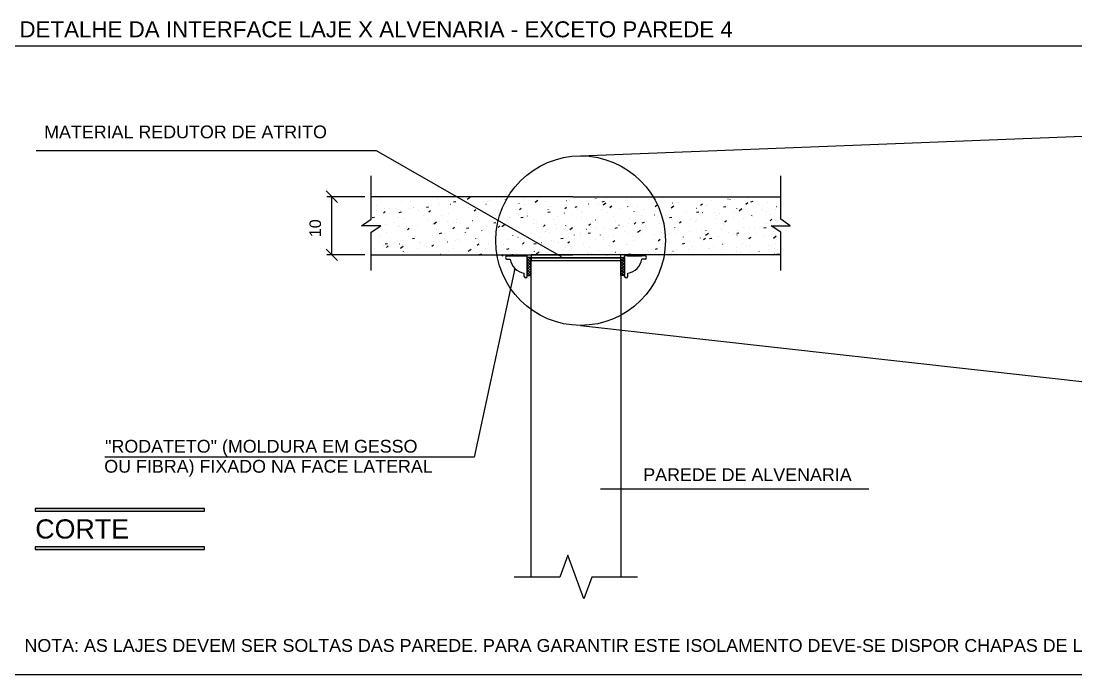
# Model space of a CAD drawing. Extents: x 3 to 128, y 2 to 83.
# Drawn here: x 91.2 to 107.7, y 39.42 to 49.64 of the extents above; entities that cross this region are included whole.
import ezdxf

# ---------------------------------------------------------------- set-up
doc = ezdxf.new("R2010")
doc.units = 0
doc.header["$MEASUREMENT"] = 0
doc.layers.add('3', color=7, linetype='CONTINUOUS')
doc.styles.add('TQS_ARIAL', font='arial.ttf')

msp = doc.modelspace()

# ---------------------------------------------------------------- linework, layer by layer
at = {"layer": '3', "color": 7, "linetype": 'Continuous'}
for p, q in [((99.955857, 47.535326), (111.853346, 48.005285)), ((96.154477, 46.806286), (95.974477, 46.986286)), ((96.580211, 46.896286), (95.984477, 46.896286)), ((96.064477, 45.986286), (96.064477, 46.896286)), ((96.82755, 46.863558), (96.827628, 46.864153)), ((97.722545, 46.87541), (97.722911, 46.875886)), ((98.071575, 46.872921), (98.071653, 46.873515)), ((98.182759, 46.856198), (98.226343, 46.888078)), ((98.710564, 46.864395), (98.71115, 46.864525)), ((99.069541, 46.873016), (99.069906, 46.873492)), ((99.3156, 46.882283), (99.315678, 46.882878)), ((100.200817, 46.865614), (100.201403, 46.865744)), ((100.367417, 46.863505), (100.368016, 46.863531)), ((100.559624, 46.891645), (100.559703, 46.89224)), ((100.677921, 46.877061), (100.67852, 46.877088)), ((101.027953, 46.884404), (101.028538, 46.884534)), ((101.233499, 46.880612), (101.233864, 46.881088)), ((102.264348, 46.860387), (102.264427, 46.860981)), ((102.580494, 46.878218), (102.580859, 46.878694)), ((96.680211, 46.743439), (96.680211, 46.743439)), ((96.680211, 46.743439), (96.680211, 46.743439)), ((96.680211, 46.702518), (96.680211, 46.702518)), ((96.680211, 46.702518), (96.680211, 46.702518)), ((96.763404, 46.761883), (96.76399, 46.762013)), ((96.894325, 46.711866), (96.894925, 46.711892)), ((96.963626, 46.717164), (96.963704, 46.717759)), ((97.054447, 46.707859), (97.054812, 46.708335)), ((97.146674, 46.828052), (97.147039, 46.828528)), ((97.280078, 46.711845), (97.280663, 46.711975)), ((97.288249, 46.822937), (97.288327, 46.823532)), ((97.334906, 46.731102), (97.335505, 46.731128)), ((97.341926, 46.730943), (97.342291, 46.731419)), ((97.52972, 46.739608), (97.53032, 46.739634)), ((97.54361, 46.733578), (97.578948, 46.740447)), ((97.630318, 46.755217), (97.630683, 46.755693)), ((97.736984, 46.813139), (97.73757, 46.813269)), ((97.748361, 46.777855), (97.748439, 46.77845)), ((97.840224, 46.753165), (97.840824, 46.753191)), ((97.917797, 46.778301), (97.918163, 46.778777)), ((97.967673, 46.816008), (98.003011, 46.822877)), ((98.107213, 46.730636), (98.107799, 46.730765)), ((98.20619, 46.802575), (98.206555, 46.803051)), ((98.207651, 46.726527), (98.207729, 46.727122)), ((98.253657, 46.763102), (98.254243, 46.763231)), ((98.280805, 46.772401), (98.281404, 46.772427)), ((98.288528, 46.6756), (98.316106, 46.69874)), ((98.475619, 46.780907), (98.476218, 46.780933)), ((98.493669, 46.825659), (98.494034, 46.826135)), ((98.532274, 46.8323), (98.532352, 46.832895)), ((98.782061, 46.849932), (98.782427, 46.850408)), ((98.786123, 46.794464), (98.786723, 46.79449)), ((98.992386, 46.787217), (98.992464, 46.787812)), ((98.997455, 46.693023), (99.025032, 46.716163)), ((99.080793, 46.781892), (99.081379, 46.782022)), ((99.226703, 46.8137), (99.227303, 46.813726)), ((99.227237, 46.814358), (99.227823, 46.814488)), ((99.24553, 46.811507), (99.289115, 46.843388)), ((99.421518, 46.822206), (99.422117, 46.822232)), ((99.448093, 46.698739), (99.448679, 46.698869)), ((99.451675, 46.735889), (99.451754, 46.736484)), ((99.505884, 46.738538), (99.506249, 46.739014)), ((99.706381, 46.710446), (99.733959, 46.733587)), ((99.732022, 46.835763), (99.732621, 46.835789)), ((99.776299, 46.841662), (99.776377, 46.842257)), ((99.868349, 46.73484), (99.903688, 46.74171)), ((99.912375, 46.695268), (99.912453, 46.695863)), ((100.054373, 46.833148), (100.054959, 46.833278)), ((100.081756, 46.785896), (100.082121, 46.786372)), ((100.172602, 46.854999), (100.173202, 46.855025)), ((100.236411, 46.79658), (100.236489, 46.797175)), ((100.292412, 46.81727), (100.327751, 46.824139)), ((100.308302, 46.766817), (100.351887, 46.798697)), ((100.415308, 46.72787), (100.442885, 46.75101)), ((100.421673, 46.749995), (100.422259, 46.750125)), ((100.5654, 46.713061), (100.565765, 46.713537)), ((100.657627, 46.833254), (100.657993, 46.83373)), ((100.6957, 46.745251), (100.695779, 46.745846)), ((100.852879, 46.736145), (100.853245, 46.736621)), ((100.938346, 46.699958), (100.938932, 46.700088)), ((101.020324, 46.851024), (101.020402, 46.851619)), ((101.124234, 46.745293), (101.151812, 46.768433)), ((101.141272, 46.760419), (101.141637, 46.760895)), ((101.1564, 46.70463), (101.156478, 46.705225)), ((101.371074, 46.722126), (101.414658, 46.754007)), ((101.395253, 46.801252), (101.395838, 46.801381)), ((101.428751, 46.783502), (101.429116, 46.783978)), ((101.480436, 46.805942), (101.480514, 46.806537)), ((101.717143, 46.807776), (101.717509, 46.808252)), ((101.765482, 46.718748), (101.766067, 46.718878)), ((101.833161, 46.762716), (101.860738, 46.785857)), ((101.911926, 46.751214), (101.912512, 46.751344)), ((101.939725, 46.754613), (101.939803, 46.755208)), ((102.004623, 46.83086), (102.004988, 46.831336)), ((102.193089, 46.736103), (102.228428, 46.742972)), ((102.293015, 46.855134), (102.29338, 46.85561)), ((102.368832, 46.852508), (102.369418, 46.852638)), ((102.400424, 46.713993), (102.400503, 46.714588)), ((102.433845, 46.677436), (102.47743, 46.709316)), ((102.440966, 46.696382), (102.441331, 46.696858)), ((102.542087, 46.78014), (102.569665, 46.80328)), ((102.617152, 46.818532), (102.652491, 46.825401)), ((102.72446, 46.815304), (102.724539, 46.815899)), ((102.739061, 46.770004), (102.739647, 46.770134)), ((102.885506, 46.80247), (102.886092, 46.8026)), ((103.000159, 46.697505), (103.000759, 46.697531)), ((103.016838, 46.74374), (103.017203, 46.744216)), ((96.680211, 46.579207), (96.680211, 46.579207)), ((96.680211, 46.578858), (96.680211, 46.578858)), ((96.680211, 46.578858), (96.680211, 46.578858)), ((96.680211, 46.578858), (96.680211, 46.578858)), ((96.680211, 46.571711), (96.680211, 46.571711)), ((96.680211, 46.56575), (96.680211, 46.56575)), ((96.695484, 46.568719), (96.730822, 46.575588)), ((96.766054, 46.683585), (96.766419, 46.684061)), ((96.870675, 46.640753), (96.898253, 46.663893)), ((97.099702, 46.570771), (97.09978, 46.571365)), ((97.119547, 46.651149), (97.154885, 46.658018)), ((97.133633, 46.679379), (97.134219, 46.679509)), ((97.202398, 46.549106), (97.202763, 46.549582)), ((97.424325, 46.676544), (97.424403, 46.677138)), ((97.500933, 46.596227), (97.501519, 46.596356)), ((97.560401, 46.53015), (97.560479, 46.530745)), ((97.579602, 46.658176), (97.607179, 46.681317)), ((97.778269, 46.596464), (97.778635, 46.59694)), ((97.884437, 46.631461), (97.884515, 46.632056)), ((98.017607, 46.546189), (98.018192, 46.546319)), ((98.343727, 46.580133), (98.343805, 46.580728)), ((98.354141, 46.643822), (98.354506, 46.644298)), ((98.474513, 46.647483), (98.475099, 46.647613)), ((98.549393, 46.546713), (98.549758, 46.547189)), ((98.66835, 46.685906), (98.668428, 46.686501)), ((98.804426, 46.539512), (98.804504, 46.540107)), ((98.837785, 46.570987), (98.83815, 46.571463)), ((98.844742, 46.564979), (98.845328, 46.565109)), ((98.930013, 46.69118), (98.930378, 46.691656)), ((98.991186, 46.597445), (98.991772, 46.597575)), ((99.020224, 46.569981), (99.055562, 46.576851)), ((99.125264, 46.594071), (99.12563, 46.594547)), ((99.128462, 46.640824), (99.12854, 46.641418)), ((99.216564, 46.53231), (99.217163, 46.532336)), ((99.413657, 46.618345), (99.414022, 46.618821)), ((99.444287, 46.652411), (99.479625, 46.65928)), ((99.527068, 46.545867), (99.527667, 46.545893)), ((99.587751, 46.589495), (99.58783, 46.59009)), ((99.701136, 46.641429), (99.701501, 46.641905)), ((99.818322, 46.616236), (99.818908, 46.616365)), ((99.964766, 46.648702), (99.965352, 46.648831)), ((99.967648, 46.565103), (99.968248, 46.565129)), ((99.989528, 46.665703), (99.989894, 46.666179)), ((100.048451, 46.548874), (100.048529, 46.549469)), ((100.162463, 46.573609), (100.163062, 46.573635)), ((100.185622, 46.533083), (100.186208, 46.533213)), ((100.277008, 46.688787), (100.277373, 46.689263)), ((100.372487, 46.650186), (100.372565, 46.650781)), ((100.472967, 46.587166), (100.473566, 46.587192)), ((100.713351, 46.554308), (100.713716, 46.554784)), ((100.791902, 46.667492), (100.792487, 46.667622)), ((100.831776, 46.598857), (100.831855, 46.599452)), ((100.913547, 46.606402), (100.914147, 46.606428)), ((101.108362, 46.614907), (101.108961, 46.614934)), ((101.159202, 46.584339), (101.159788, 46.584469)), ((101.289223, 46.601666), (101.289588, 46.602142)), ((101.292475, 46.558236), (101.292554, 46.558831)), ((101.344963, 46.571244), (101.380302, 46.578113)), ((101.418866, 46.628464), (101.419465, 46.628491)), ((101.616511, 46.659548), (101.61659, 46.660143)), ((101.675875, 46.534302), (101.676461, 46.534431)), ((101.769026, 46.653673), (101.804365, 46.660542)), ((101.772867, 46.528831), (101.773232, 46.529307)), ((101.859446, 46.647701), (101.860045, 46.647727)), ((101.865094, 46.649024), (101.86546, 46.6495)), ((102.05426, 46.656206), (102.05486, 46.656233)), ((102.060346, 46.551915), (102.060712, 46.552391)), ((102.075801, 46.60822), (102.075879, 46.608814)), ((102.132782, 46.635595), (102.133367, 46.635725)), ((102.348739, 46.576189), (102.349104, 46.576665)), ((102.364765, 46.669763), (102.365364, 46.669789)), ((102.503011, 46.553092), (102.503596, 46.553222)), ((102.5365, 46.567599), (102.536579, 46.568194)), ((102.636218, 46.599273), (102.636583, 46.599749)), ((102.649455, 46.585558), (102.650041, 46.585688)), ((102.805345, 46.688999), (102.805944, 46.689026)), ((102.860536, 46.66891), (102.860615, 46.669505)), ((102.920082, 46.519879), (102.94766, 46.543019)), ((102.92461, 46.623547), (102.924976, 46.624023)), ((96.581302, 46.442811), (96.581302, 46.442811)), ((96.581302, 46.442811), (96.581302, 46.442811)), ((96.581302, 46.442811), (96.581302, 46.442811)), ((96.616809, 46.442811), (96.616809, 46.442811)), ((96.616809, 46.442811), (96.616809, 46.442811)), ((96.616809, 46.442811), (96.616809, 46.442811)), ((96.626526, 46.501748), (96.626891, 46.502224)), ((96.634778, 46.442811), (96.634778, 46.442811)), ((96.772158, 46.442811), (96.772158, 46.442811)), ((96.772158, 46.442811), (96.772158, 46.442811)), ((96.772158, 46.442811), (96.772158, 46.442811)), ((96.776488, 46.475705), (96.776566, 46.4763)), ((96.806628, 46.42709), (96.806628, 46.42709)), ((96.806628, 46.42709), (96.806628, 46.42709)), ((96.806628, 46.42709), (96.806628, 46.42709)), ((96.808922, 46.442811), (96.808922, 46.442811)), ((96.808922, 46.442811), (96.808922, 46.442811)), ((96.808922, 46.442811), (96.808922, 46.442811)), ((96.821778, 46.404639), (96.822143, 46.405115)), ((96.897582, 46.462467), (96.898168, 46.462597)), ((97.044027, 46.494933), (97.044612, 46.495063)), ((97.11017, 46.428913), (97.110536, 46.429389)), ((97.129952, 46.441206), (97.130551, 46.441233)), ((97.235778, 46.424377), (97.235856, 46.424971)), ((97.24867, 46.380492), (97.276248, 46.403632)), ((97.264882, 46.379314), (97.265468, 46.379444)), ((97.324766, 46.449712), (97.325366, 46.449738)), ((97.39765, 46.451997), (97.398015, 46.452473)), ((97.63527, 46.463269), (97.63587, 46.463295)), ((97.659743, 46.473629), (97.703327, 46.50551)), ((97.686042, 46.476271), (97.686407, 46.476747)), ((97.696477, 46.383756), (97.696555, 46.384351)), ((97.871162, 46.513723), (97.871748, 46.513853)), ((97.957597, 46.397915), (97.985175, 46.421056)), ((97.973521, 46.499355), (97.973886, 46.499831)), ((98.020513, 46.485067), (98.020591, 46.485662)), ((98.075851, 46.482505), (98.07645, 46.482531)), ((98.172098, 46.405122), (98.207436, 46.411992)), ((98.238462, 46.43057), (98.239048, 46.4307)), ((98.261914, 46.523629), (98.262279, 46.524105)), ((98.270665, 46.491011), (98.271264, 46.491037)), ((98.409865, 46.364876), (98.41023, 46.365352)), ((98.479802, 46.433739), (98.479881, 46.434334)), ((98.581169, 46.504568), (98.581769, 46.504594)), ((98.596161, 46.487552), (98.631499, 46.494421)), ((98.666523, 46.415339), (98.694101, 46.438479)), ((98.722514, 46.428939), (98.766099, 46.46082)), ((98.755136, 46.380533), (98.755721, 46.380663)), ((98.940502, 46.393118), (98.94058, 46.393713)), ((98.985736, 46.412234), (98.986102, 46.41271)), ((99.021749, 46.523804), (99.022349, 46.52383)), ((99.212042, 46.481827), (99.212628, 46.481956)), ((99.264538, 46.49443), (99.264616, 46.495024)), ((99.37545, 46.432762), (99.403028, 46.455902)), ((99.561608, 46.459592), (99.561973, 46.460068)), ((99.582271, 46.399323), (99.582857, 46.399453)), ((99.723827, 46.443101), (99.723906, 46.443696)), ((99.728715, 46.431789), (99.729301, 46.431919)), ((99.75686, 46.362483), (99.757225, 46.362959)), ((99.785286, 46.384248), (99.828871, 46.416129)), ((100.045252, 46.386757), (100.045617, 46.387233)), ((100.084376, 46.450185), (100.111954, 46.473326)), ((100.13748, 46.50695), (100.137845, 46.507426)), ((100.184527, 46.40248), (100.184605, 46.403075)), ((100.332731, 46.409841), (100.333097, 46.410317)), ((100.496838, 46.406385), (100.532176, 46.413254)), ((100.508563, 46.503792), (100.508641, 46.504387)), ((100.555851, 46.450579), (100.556437, 46.450709)), ((100.621124, 46.434115), (100.621489, 46.434591)), ((100.702295, 46.483045), (100.702881, 46.483175)), ((100.793303, 46.467609), (100.820881, 46.490749)), ((100.848058, 46.339558), (100.891642, 46.371439)), ((100.908603, 46.457199), (100.908968, 46.457675)), ((100.9209, 46.488814), (100.956239, 46.495683)), ((100.923151, 46.367427), (100.923737, 46.367556)), ((100.967852, 46.452463), (100.96793, 46.453058)), ((101.196995, 46.481473), (101.197361, 46.481949)), ((101.428551, 46.411843), (101.42863, 46.412437)), ((101.484475, 46.504557), (101.48484, 46.505033)), ((101.502229, 46.485032), (101.529807, 46.508172)), ((101.529431, 46.501836), (101.530016, 46.501965)), ((101.752587, 46.513154), (101.752666, 46.513749)), ((101.849306, 46.36631), (101.849906, 46.366337)), ((101.888663, 46.36676), (101.888742, 46.367355)), ((101.896731, 46.418683), (101.897316, 46.418813)), ((101.920818, 46.370078), (101.921183, 46.370554)), ((102.159811, 46.379867), (102.16041, 46.379894)), ((102.211156, 46.502455), (102.238734, 46.525596)), ((102.211877, 46.461826), (102.211955, 46.462421)), ((102.413404, 46.368645), (102.41399, 46.368775)), ((102.49669, 46.417436), (102.497055, 46.417912)), ((102.600391, 46.399104), (102.60099, 46.39913)), ((102.672576, 46.421205), (102.672655, 46.4218)), ((102.795205, 46.407609), (102.795805, 46.407635)), ((102.821577, 46.407647), (102.856916, 46.414516)), ((102.870311, 46.469939), (102.870896, 46.470069)), ((102.986119, 46.442811), (102.986119, 46.442811)), ((102.986119, 46.442811), (102.986119, 46.442811)), ((102.986119, 46.442811), (102.986119, 46.442811)), ((102.996612, 46.522516), (102.996691, 46.523111)), ((103.002482, 46.442811), (103.002482, 46.442811)), ((103.055694, 46.442811), (103.055694, 46.442811)), ((103.055694, 46.442811), (103.055694, 46.442811)), ((103.055694, 46.442811), (103.055694, 46.442811)), ((103.072561, 46.464794), (103.072927, 46.46527)), ((103.141468, 46.442811), (103.141468, 46.442811)), ((96.680211, 46.249696), (96.680211, 46.249696)), ((96.680211, 46.220145), (96.680211, 46.220145)), ((96.680211, 46.220145), (96.680211, 46.220145)), ((96.680211, 46.220145), (96.680211, 46.220145)), ((96.68225, 46.222802), (96.682615, 46.223278)), ((96.807976, 46.27802), (96.808562, 46.27815)), ((96.912564, 46.329311), (96.912642, 46.329906)), ((97.258121, 46.27016), (97.258487, 46.270636)), ((97.323972, 46.240264), (97.35931, 46.247133)), ((97.371854, 46.277983), (97.371932, 46.278578)), ((97.635111, 46.296811), (97.635697, 46.296941)), ((97.741766, 46.197325), (97.742131, 46.197801)), ((97.748035, 46.322693), (97.783373, 46.329562)), ((97.781556, 46.329277), (97.782141, 46.329407)), ((97.832553, 46.237362), (97.832631, 46.237957)), ((97.833993, 46.317518), (97.834358, 46.317994)), ((98.002411, 46.213658), (98.002997, 46.213788)), ((98.029245, 46.220409), (98.02961, 46.220885)), ((98.065711, 46.201115), (98.06631, 46.201141)), ((98.156589, 46.338673), (98.156667, 46.339268)), ((98.317637, 46.244683), (98.318003, 46.245159)), ((98.376215, 46.214672), (98.376815, 46.214698)), ((98.605117, 46.267767), (98.605482, 46.268243)), ((98.608691, 46.348067), (98.609277, 46.348197)), ((98.615878, 46.287345), (98.615957, 46.28794)), ((98.816795, 46.233908), (98.817395, 46.233934)), ((98.893509, 46.292041), (98.893874, 46.292517)), ((98.975991, 46.264914), (98.976577, 46.265044)), ((99.01161, 46.242414), (99.012209, 46.24244)), ((99.076578, 46.246724), (99.076656, 46.247319)), ((99.180988, 46.315125), (99.181353, 46.315601)), ((99.322114, 46.255971), (99.322714, 46.255997)), ((99.400614, 46.348036), (99.400692, 46.348631)), ((99.469381, 46.339399), (99.469746, 46.339875)), ((99.492664, 46.214877), (99.49325, 46.215006)), ((99.53669, 46.201642), (99.536768, 46.202237)), ((99.648712, 46.241526), (99.68405, 46.248395)), ((99.762694, 46.275207), (99.763294, 46.275233)), ((99.859903, 46.296707), (99.859982, 46.297302)), ((99.949571, 46.31617), (99.950157, 46.3163)), ((99.957509, 46.283713), (99.958108, 46.283739)), ((100.072775, 46.323955), (100.108113, 46.330824)), ((100.193203, 46.228004), (100.193569, 46.22848)), ((100.268013, 46.29727), (100.268612, 46.297296)), ((100.3198, 46.233667), (100.320386, 46.233797)), ((100.320602, 46.256086), (100.320681, 46.256681)), ((100.462372, 46.189924), (100.489949, 46.213065)), ((100.466244, 46.266133), (100.46683, 46.266263)), ((100.644638, 46.357398), (100.644717, 46.357993)), ((100.708593, 46.316506), (100.709193, 46.316532)), ((100.769075, 46.275362), (100.76944, 46.275838)), ((100.780714, 46.211004), (100.780793, 46.211599)), ((100.903408, 46.325012), (100.904007, 46.325038)), ((101.103928, 46.30607), (101.104006, 46.306664)), ((101.171298, 46.207348), (101.198876, 46.230488)), ((101.213912, 46.338569), (101.214511, 46.338595)), ((101.252719, 46.202527), (101.253084, 46.203003)), ((101.29338, 46.284923), (101.293966, 46.285053)), ((101.344947, 46.32272), (101.345312, 46.323196)), ((101.439824, 46.317389), (101.44041, 46.317519)), ((101.540198, 46.225611), (101.540564, 46.226087)), ((101.564627, 46.265449), (101.564706, 46.266044)), ((101.654492, 46.357805), (101.655091, 46.357831)), ((101.66068, 46.20177), (101.661266, 46.2019)), ((101.828591, 46.249885), (101.828956, 46.250361)), ((101.880225, 46.224771), (101.907802, 46.247912)), ((101.910829, 46.294867), (101.954414, 46.326748)), ((101.973452, 46.242788), (102.00879, 46.249657)), ((102.024739, 46.220366), (102.024818, 46.220961)), ((102.11607, 46.272969), (102.116435, 46.273445)), ((102.26696, 46.336179), (102.267545, 46.336309)), ((102.347953, 46.315432), (102.348031, 46.316027)), ((102.397514, 46.325218), (102.432853, 46.332087)), ((102.404462, 46.297243), (102.404828, 46.297719)), ((102.589151, 46.242195), (102.616729, 46.265335)), ((102.63426, 46.253027), (102.634845, 46.253156)), ((102.691942, 46.320327), (102.692307, 46.320803)), ((102.808652, 46.274811), (102.80873, 46.275406)), ((102.973601, 46.250177), (103.017186, 46.282058)), ((102.980334, 46.344601), (102.980699, 46.345077)), ((95.974477, 46.076286), (96.154477, 45.896286)), ((96.680211, 46.140623), (96.680211, 46.140623)), ((96.680211, 46.140623), (96.680211, 46.140623)), ((96.680211, 46.140623), (96.680211, 46.140623)), ((96.680211, 46.115129), (96.680211, 46.115129)), ((96.680211, 46.085114), (96.680211, 46.085114)), ((96.680211, 46.085114), (96.680211, 46.085114)), ((96.724604, 46.081606), (96.724682, 46.082201)), ((96.877502, 46.125693), (96.877867, 46.126169)), ((96.899909, 46.157834), (96.935247, 46.164703)), ((96.917739, 46.102808), (96.945317, 46.125948)), ((96.924998, 46.15131), (96.925597, 46.151337)), ((97.028831, 46.162402), (97.029417, 46.162532)), ((97.04864, 46.182917), (97.048718, 46.183512)), ((97.119812, 46.159816), (97.120412, 46.159842)), ((97.136727, 46.091061), (97.180312, 46.122942)), ((97.165894, 46.149967), (97.166259, 46.150443)), ((97.184716, 46.036523), (97.184794, 46.037118)), ((97.39906, 46.079898), (97.399646, 46.080028)), ((97.430316, 46.173373), (97.430916, 46.173399)), ((97.453373, 46.173051), (97.453739, 46.173527)), ((97.507929, 46.131589), (97.508008, 46.132184)), ((97.545505, 46.112364), (97.546091, 46.112494)), ((97.626666, 46.120231), (97.654243, 46.143371)), ((97.870897, 46.192609), (97.871496, 46.192635)), ((97.889717, 46.038573), (97.890082, 46.039049)), ((97.968629, 46.090968), (97.968707, 46.091563)), ((98.199499, 46.046371), (98.243083, 46.078251)), ((98.292665, 46.19228), (98.292743, 46.192874)), ((98.335592, 46.137654), (98.36317, 46.160795)), ((98.37264, 46.131154), (98.373226, 46.131284)), ((98.428741, 46.045886), (98.428819, 46.046481)), ((98.465588, 46.085931), (98.465954, 46.086407)), ((98.519085, 46.16362), (98.51967, 46.16375)), ((98.73994, 46.048002), (98.740526, 46.048132)), ((98.751954, 46.140951), (98.752033, 46.141546)), ((98.800586, 46.076667), (98.835924, 46.083536)), ((99.04146, 46.133289), (99.041825, 46.133765)), ((99.044519, 46.155078), (99.072096, 46.178218)), ((99.212654, 46.10033), (99.212732, 46.100925)), ((99.224649, 46.159096), (99.259987, 46.165966)), ((99.236712, 46.036179), (99.237077, 46.036655)), ((99.26227, 46.00168), (99.305855, 46.033561)), ((99.34622, 46.182411), (99.346806, 46.182541)), ((99.525104, 46.060453), (99.52547, 46.060929)), ((99.617332, 46.180646), (99.617697, 46.181122)), ((99.672765, 46.055248), (99.672844, 46.055843)), ((99.71352, 46.099258), (99.714106, 46.099388)), ((99.753445, 46.172501), (99.781023, 46.195641)), ((99.812584, 46.083537), (99.812949, 46.084013)), ((99.995979, 46.150313), (99.996057, 46.150908)), ((100.100976, 46.107811), (100.101341, 46.108287)), ((100.230193, 46.04922), (100.230779, 46.04935)), ((100.388455, 46.130895), (100.38882, 46.131371)), ((100.456678, 46.109693), (100.456757, 46.110287)), ((100.676848, 46.155169), (100.677213, 46.155645)), ((100.6871, 46.150514), (100.687686, 46.150644)), ((100.698454, 46.035116), (100.699053, 46.035142)), ((100.91679, 46.06461), (100.916869, 46.065205)), ((100.964327, 46.178253), (100.964692, 46.178729)), ((101.008958, 46.048673), (101.009557, 46.048699)), ((101.057329, 46.068011), (101.057915, 46.068141)), ((101.125326, 46.077929), (101.160664, 46.084798)), ((101.203773, 46.100477), (101.204359, 46.100606)), ((101.240004, 46.159676), (101.240082, 46.160271)), ((101.40067, 46.043775), (101.401036, 46.044251)), ((101.449538, 46.067909), (101.450137, 46.067935)), ((101.549389, 46.160359), (101.584727, 46.167228)), ((101.644352, 46.076415), (101.644952, 46.076441)), ((101.700703, 46.119055), (101.700782, 46.11965)), ((101.954857, 46.089971), (101.955456, 46.089998)), ((101.976542, 46.091132), (101.976907, 46.091608)), ((102.030909, 46.119267), (102.031494, 46.119397)), ((102.160815, 46.073972), (102.160893, 46.074567)), ((102.177353, 46.151733), (102.177939, 46.151863)), ((102.395437, 46.109208), (102.396036, 46.109234)), ((102.398209, 46.036114), (102.398795, 46.036244)), ((102.484029, 46.169038), (102.484107, 46.169633)), ((102.552414, 46.13849), (102.552779, 46.138966)), ((102.590251, 46.117713), (102.590851, 46.11774)), ((102.747665, 46.041381), (102.748031, 46.041857)), ((102.900756, 46.13127), (102.901355, 46.131296)), ((102.944728, 46.128417), (102.944806, 46.129012)), ((103.004489, 46.170523), (103.005074, 46.170653)), ((103.036058, 46.065655), (103.036423, 46.066131)), ((96.580211, 45.986286), (95.984477, 45.986286)), ((96.712055, 45.986286), (96.712055, 45.986286)), ((96.712055, 45.986286), (96.712055, 45.986286)), ((96.770531, 45.986286), (96.770531, 45.986286)), ((96.778874, 45.986286), (96.778874, 45.986286)), ((96.867404, 45.986286), (96.867404, 45.986286)), ((96.867404, 45.986286), (96.867404, 45.986286)), ((96.867404, 45.986286), (96.867404, 45.986286)), ((96.976803, 45.986286), (96.976803, 45.986286)), ((96.976803, 45.986286), (96.976803, 45.986286)), ((96.976803, 45.986286), (96.976803, 45.986286)), ((96.993487, 45.986286), (96.993487, 45.986286)), ((97.022753, 45.986286), (97.022753, 45.986286)), ((97.022753, 45.986286), (97.022753, 45.986286)), ((97.022753, 45.986286), (97.022753, 45.986286)), ((97.040297, 45.986286), (97.040297, 45.986286)), ((97.040297, 45.986286), (97.040297, 45.986286)), ((97.178102, 45.986286), (97.178102, 45.986286)), ((97.178102, 45.986286), (97.178102, 45.986286)), ((97.178102, 45.986286), (97.178102, 45.986286)), ((97.310063, 45.986286), (97.310063, 45.986286)), ((97.310063, 45.986286), (97.310063, 45.986286)), ((97.310063, 45.986286), (97.310063, 45.986286)), ((97.313845, 45.991215), (97.31421, 45.991691)), ((97.333451, 45.986286), (97.333451, 45.986286)), ((97.467036, 45.986286), (97.467036, 45.986286)), ((97.4888, 45.986286), (97.4888, 45.986286)), ((97.57983, 45.986286), (97.57983, 45.986286)), ((97.57983, 45.986286), (97.57983, 45.986286)), ((97.644149, 45.986286), (97.644149, 45.986286)), ((97.644149, 45.986286), (97.644149, 45.986286)), ((97.719181, 45.986286), (97.719181, 45.986286)), ((97.719181, 45.986286), (97.719181, 45.986286)), ((97.76636, 45.996745), (97.766946, 45.996875)), ((97.799498, 45.986286), (97.799498, 45.986286)), ((97.799498, 45.986286), (97.799498, 45.986286)), ((97.849596, 45.986286), (97.849596, 45.986286)), ((97.849596, 45.986286), (97.849596, 45.986286)), ((97.849596, 45.986286), (97.849596, 45.986286)), ((97.954847, 45.986286), (97.954847, 45.986286)), ((97.954847, 45.986286), (97.954847, 45.986286)), ((98.110196, 45.986286), (98.110196, 45.986286)), ((98.110196, 45.986286), (98.110196, 45.986286)), ((98.110196, 45.986286), (98.110196, 45.986286)), ((98.117356, 45.986286), (98.117356, 45.986286)), ((98.119362, 45.986286), (98.119362, 45.986286)), ((98.119362, 45.986286), (98.119362, 45.986286)), ((98.155198, 45.986286), (98.155198, 45.986286)), ((98.265545, 45.986286), (98.265545, 45.986286)), ((98.265545, 45.986286), (98.265545, 45.986286)), ((98.265545, 45.986286), (98.265545, 45.986286)), ((98.335617, 45.986286), (98.335617, 45.986286)), ((98.376523, 45.994237), (98.411861, 46.001107)), ((98.389128, 45.986286), (98.389128, 45.986286)), ((98.389128, 45.986286), (98.389128, 45.986286)), ((98.389128, 45.986286), (98.389128, 45.986286)), ((98.420894, 45.986286), (98.420894, 45.986286)), ((98.420894, 45.986286), (98.420894, 45.986286)), ((98.420894, 45.986286), (98.420894, 45.986286)), ((98.461559, 45.986286), (98.461559, 45.986286)), ((98.461559, 45.986286), (98.461559, 45.986286)), ((98.576243, 45.986286), (98.576243, 45.986286)), ((98.658895, 45.986286), (98.658895, 45.986286)), ((98.66084, 45.988821), (98.661206, 45.989298)), ((98.739323, 45.989667), (98.725923, 45.968563)), ((98.731592, 45.986286), (98.731592, 45.986286)), ((98.739323, 45.989667), (98.731841, 45.965813)), ((98.80263, 45.968847), (99.122271, 45.968847)), ((98.80263, 45.91962), (98.854741, 45.91962)), ((98.843361, 45.986286), (98.843361, 45.986286)), ((98.886941, 45.986286), (98.886941, 45.986286)), ((98.88803, 45.994557), (98.888109, 45.995152)), ((98.928661, 45.986286), (98.928661, 45.986286)), ((98.928661, 45.986286), (98.928661, 45.986286)), ((98.949233, 46.013095), (98.949598, 46.013571)), ((99.04229, 45.986286), (99.04229, 45.986286)), ((99.04229, 45.986286), (99.04229, 45.986286)), ((99.122271, 45.649206), (99.122271, 45.968847)), ((99.122271, 45.891803), (99.176381, 45.945914)), ((99.122271, 45.934844), (99.13334, 45.945914)), ((99.18314, 45.863363), (99.122271, 45.924233)), ((99.122271, 45.848762), (99.18314, 45.909631)), ((99.18314, 45.820322), (99.122271, 45.881192)), ((99.18314, 45.906405), (99.143631, 45.945914)), ((99.18314, 40.946287), (99.18314, 45.896286)), ((99.197639, 45.986286), (99.197639, 45.986286)), ((99.197639, 45.986286), (99.197639, 45.986286)), ((99.198427, 45.986286), (99.198427, 45.986286)), ((99.203937, 45.986286), (99.203937, 45.986286)), ((99.241225, 45.986286), (99.241225, 45.986286)), ((99.256614, 45.997964), (99.257199, 45.998094)), ((99.352988, 45.986286), (99.352988, 45.986286)), ((99.352988, 45.986286), (99.352988, 45.986286)), ((99.352988, 45.986286), (99.352988, 45.986286)), ((99.468194, 45.986286), (99.468194, 45.986286)), ((99.468194, 45.986286), (99.468194, 45.986286)), ((99.508337, 45.986286), (99.508337, 45.986286)), ((99.508337, 45.986286), (99.508337, 45.986286)), ((99.508337, 45.986286), (99.508337, 45.986286)), ((99.531523, 45.986286), (99.531523, 45.986286)), ((99.58007, 45.986286), (99.58007, 45.986286)), ((99.663686, 45.986286), (99.663686, 45.986286)), ((99.663686, 45.986286), (99.663686, 45.986286)), ((99.663686, 45.986286), (99.663686, 45.986286)), ((99.73796, 45.986286), (99.73796, 45.986286)), ((99.752555, 45.993817), (99.753154, 45.993843)), ((99.819035, 45.986286), (99.819035, 45.986286)), ((99.946315, 45.986286), (99.946315, 45.986286)), ((99.946315, 45.986286), (99.946315, 45.986286)), ((99.946315, 45.986286), (99.946315, 45.986286)), ((99.974385, 45.986286), (99.974385, 45.986286)), ((100.007726, 45.986286), (100.007726, 45.986286)), ((100.007726, 45.986286), (100.007726, 45.986286)), ((100.063059, 46.007374), (100.063658, 46.0074)), ((100.083749, 46.016754), (100.084335, 46.016884)), ((100.129734, 45.986286), (100.129734, 45.986286)), ((100.132055, 46.003919), (100.132133, 46.004514)), ((100.219685, 45.986286), (100.219685, 45.986286)), ((100.277493, 45.986286), (100.277493, 45.986286)), ((100.28314, 45.896286), (100.58314, 45.896286)), ((100.285083, 45.986286), (100.285083, 45.986286)), ((100.285083, 45.986286), (100.285083, 45.986286)), ((100.365094, 45.986286), (100.368627, 45.98887)), ((100.440432, 45.986286), (100.440432, 45.986286)), ((100.440432, 45.986286), (100.440432, 45.986286)), ((100.503639, 46.02661), (100.504239, 46.026636)), ((100.547259, 45.986286), (100.547259, 45.986286)), ((100.547259, 45.986286), (100.547259, 45.986286)), ((100.58314, 45.889269), (100.639785, 45.945914)), ((100.64401, 45.865897), (100.58314, 45.926767)), ((100.58314, 45.846228), (100.64401, 45.907097)), ((100.58314, 45.896286), (100.58314, 40.946287)), ((100.64401, 45.822856), (100.58314, 45.883726)), ((100.595781, 45.986286), (100.595781, 45.986286)), ((100.595781, 45.986286), (100.595781, 45.986286)), ((100.595781, 45.986286), (100.595781, 45.986286)), ((100.64401, 45.908939), (100.607034, 45.945914)), ((100.64401, 45.649206), (100.64401, 45.968847)), ((100.96365, 45.968847), (100.64401, 45.968847)), ((100.653862, 45.986286), (100.653862, 45.986286)), ((100.688693, 45.986286), (100.688693, 45.986286)), ((100.688693, 45.986286), (100.688693, 45.986286)), ((100.688693, 45.986286), (100.688693, 45.986286)), ((100.701263, 45.9955), (100.736601, 46.002369)), ((100.75113, 45.986286), (100.75113, 45.986286)), ((100.75113, 45.986286), (100.75113, 45.986286)), ((100.75113, 45.986286), (100.75113, 45.986286)), ((100.817025, 45.986286), (100.817025, 45.986286)), ((100.817025, 45.986286), (100.817025, 45.986286)), ((100.817025, 45.986286), (100.817025, 45.986286)), ((100.824799, 45.996417), (100.825164, 45.996893)), ((100.906479, 45.986286), (100.906479, 45.986286)), ((100.906479, 45.986286), (100.906479, 45.986286)), ((100.906479, 45.986286), (100.906479, 45.986286)), ((100.907847, 45.986286), (100.907847, 45.986286)), ((100.96365, 45.91962), (100.911539, 45.91962)), ((101.061828, 45.986286), (101.061828, 45.986286)), ((101.086792, 45.986286), (101.086792, 45.986286)), ((101.086792, 45.986286), (101.086792, 45.986286)), ((101.217177, 45.986286), (101.217177, 45.986286)), ((101.356558, 45.986286), (101.356558, 45.986286)), ((101.356558, 45.986286), (101.356558, 45.986286)), ((101.356558, 45.986286), (101.356558, 45.986286)), ((101.372526, 45.986286), (101.372526, 45.986286)), ((101.37608, 46.013282), (101.376158, 46.013877)), ((101.431071, 45.986286), (101.431071, 45.986286)), ((101.431071, 45.986286), (101.431071, 45.986286)), ((101.431071, 45.986286), (101.431071, 45.986286)), ((101.488962, 45.986286), (101.488962, 45.986286)), ((101.527875, 45.986286), (101.527875, 45.986286)), ((101.527875, 45.986286), (101.527875, 45.986286)), ((101.596009, 45.986286), (101.596009, 45.986286)), ((101.626324, 45.986286), (101.626324, 45.986286)), ((101.626324, 45.986286), (101.626324, 45.986286)), ((101.683224, 45.986286), (101.683224, 45.986286)), ((101.683224, 45.986286), (101.683224, 45.986286)), ((101.838573, 45.986286), (101.838573, 45.986286)), ((101.838573, 45.986286), (101.838573, 45.986286)), ((101.838573, 45.986286), (101.838573, 45.986286)), ((101.89609, 45.986286), (101.89609, 45.986286)), ((101.89609, 45.986286), (101.89609, 45.986286)), ((101.89609, 45.986286), (101.89609, 45.986286)), ((101.993922, 45.986286), (101.993922, 45.986286)), ((101.993922, 45.986286), (101.993922, 45.986286)), ((101.993922, 45.986286), (101.993922, 45.986286)), ((102.149271, 45.986286), (102.149271, 45.986286)), ((102.149271, 45.986286), (102.149271, 45.986286)), ((102.149271, 45.986286), (102.149271, 45.986286)), ((102.165857, 45.986286), (102.165857, 45.986286)), ((102.171794, 45.994023), (102.172159, 45.994499)), ((102.173449, 45.986286), (102.173449, 45.986286)), ((102.173449, 45.986286), (102.173449, 45.986286)), ((102.284171, 45.986286), (102.285798, 45.987651)), ((102.30462, 45.986286), (102.30462, 45.986286)), ((102.435623, 45.986286), (102.435623, 45.986286)), ((102.435623, 45.986286), (102.435623, 45.986286)), ((102.459969, 45.986286), (102.459969, 45.986286)), ((102.460186, 46.018297), (102.460551, 46.018773)), ((102.612831, 45.986286), (102.612831, 45.986286)), ((102.615318, 45.986286), (102.615318, 45.986286)), ((102.620105, 46.022644), (102.620183, 46.023239)), ((102.705389, 45.986286), (102.705389, 45.986286)), ((102.770667, 45.986286), (102.770667, 45.986286)), ((102.770667, 45.986286), (102.770667, 45.986286)), ((102.915827, 45.986286), (102.915827, 45.986286)), ((102.915827, 45.986286), (102.915827, 45.986286)), ((102.926016, 45.986286), (102.926016, 45.986286)), ((102.926016, 45.986286), (102.926016, 45.986286)), ((102.972108, 45.986286), (102.972108, 45.986286)), ((102.972334, 45.986286), (102.994724, 46.005074)), ((102.975156, 45.986286), (102.975156, 45.986286)), ((102.975156, 45.986286), (102.975156, 45.986286)), ((103.026003, 45.996762), (103.061341, 46.003631)), ((103.081365, 45.986286), (103.081365, 45.986286)), ((103.081365, 45.986286), (103.081365, 45.986286)), ((103.081365, 45.986286), (103.081365, 45.986286)), ((98.92677, 45.773346), (98.91834, 45.749811)), ((98.92677, 45.773346), (98.924719, 45.748431)), ((99.122271, 45.805721), (99.18314, 45.86659)), ((99.18314, 45.777281), (99.122271, 45.83815)), ((99.122271, 45.762679), (99.18314, 45.823549)), ((99.18314, 45.734239), (99.122271, 45.795109)), ((99.122271, 45.719638), (99.18314, 45.780508)), ((99.18314, 45.691198), (99.122271, 45.752068)), ((99.122271, 45.676597), (99.18314, 45.737466)), ((99.16664, 45.664658), (99.122271, 45.709026)), ((100.58314, 45.803187), (100.64401, 45.864056)), ((100.64401, 45.779815), (100.58314, 45.840684)), ((100.58314, 45.760145), (100.64401, 45.821015)), ((100.64401, 45.736774), (100.58314, 45.797643)), ((100.58314, 45.717104), (100.64401, 45.777974)), ((100.64401, 45.693732), (100.58314, 45.754602)), ((100.58314, 45.674063), (100.64401, 45.734932)), ((100.630043, 45.664658), (100.58314, 45.711561)), ((99.073045, 45.649206), (99.073045, 45.701317)), ((99.123598, 45.664658), (99.122271, 45.665985)), ((99.153373, 45.664658), (99.18314, 45.694425)), ((100.587002, 45.664658), (100.58314, 45.668519)), ((100.616776, 45.664658), (100.64401, 45.691891)), ((100.693236, 45.649206), (100.693236, 45.701317)), ((99.955857, 44.882472), (111.853346, 43.55171)), ((98.288589, 42.82361), (92.514843, 42.82361)), ((100.268113, 42.326653), (104.465498, 42.326653))]:
    msp.add_line(p, q, dxfattribs=at)
for points in [[(106.219212, 39.415309), (91.060035, 39.415309), (91.060035, 49.25699), (106.219212, 49.25699)], [(106.219212, 49.25699), (124.777754, 49.25699), (124.777754, 39.415309), (106.219212, 39.415309)], [(99.658355, 45.957621), (96.761023, 47.612721), (91.437627, 47.612721)], [(99.658355, 45.957621), (96.761023, 47.612721)], [(96.680211, 45.742812), (96.680211, 46.342811), (96.830211, 46.442811), (96.530211, 46.442811), (96.680211, 46.542811), (96.680211, 47.222811)], [(103.08607, 45.742812), (103.08607, 46.342811), (102.93607, 46.442811), (103.23607, 46.442811), (103.08607, 46.542811), (103.08607, 47.222811)], [(99.83314, 46.896286), (98.453141, 46.896286), (96.680211, 46.896286)], [(99.83314, 46.896286), (101.31314, 46.896286), (103.08607, 46.896286)], [(96.680211, 45.986286), (99.83314, 45.986286)], [(98.853168, 45.96902), (98.853168, 45.98655), (99.079289, 45.98655), (99.079289, 45.96902), (98.853168, 45.96902)], [(99.18314, 45.664658), (99.18314, 45.945914), (99.122271, 45.945914), (99.122271, 45.664658), (99.18314, 45.664658)], [(99.18314, 45.941286), (100.58314, 45.941526), (100.58314, 45.986286), (99.18314, 45.986286), (99.18314, 45.941286)], [(99.18314, 45.896286), (100.58314, 45.896286), (100.58314, 45.941526), (99.18314, 45.941286), (99.18314, 45.896286)], [(103.08607, 45.986286), (99.83314, 45.986286)], [(100.58314, 45.664658), (100.58314, 45.945914), (100.64401, 45.945914), (100.64401, 45.664658), (100.58314, 45.664658)], [(100.913113, 45.96902), (100.913113, 45.98655), (100.686991, 45.98655), (100.686991, 45.96902), (100.913113, 45.96902)], [(98.92677, 45.773346), (98.288589, 42.82361)], [(91.425902, 42.020288), (91.425902, 41.977088), (94.073831, 41.977088), (94.073831, 42.020288), (91.425902, 42.020288)], [(91.425902, 41.420289), (91.425902, 41.377089), (94.073831, 41.377089), (94.073831, 41.420289), (91.425902, 41.420289)], [(100.84814, 40.946287), (100.13314, 40.946287), (100.00814, 40.602853), (99.75814, 41.289722), (99.63314, 40.946287), (98.918141, 40.946287)]]:
    msp.add_lwpolyline(points, dxfattribs=at)
msp.add_circle((99.955857, 46.208899), 1.326427, dxfattribs=at)
for centre, radius, start, end in [((98.805945, 45.944233), 0.024835, 97.668714, 262.331286), ((99.105801, 45.952377), 0.253188, 187.433604, 262.566396), ((100.660479, 45.952377), 0.253188, 277.433604, 352.566396), ((100.960336, 45.944233), 0.024835, 277.668714, 82.331286), ((99.097658, 45.65252), 0.024835, 187.668714, 352.331286), ((100.668623, 45.65252), 0.024835, 187.668714, 352.331286)]:
    msp.add_arc(centre, radius, start, end, dxfattribs=at)
for points in [[(98.853168, 45.96902), (98.853168, 45.98655), (99.079289, 45.98655)], [(98.853168, 45.96902), (99.079289, 45.98655), (99.079289, 45.96902)], [(98.853168, 45.96902), (99.079289, 45.96902), (98.853168, 45.96902)], [(100.913113, 45.96902), (100.913113, 45.98655), (100.686991, 45.98655)], [(100.913113, 45.96902), (100.686991, 45.98655), (100.686991, 45.96902)], [(100.913113, 45.96902), (100.686991, 45.96902), (100.913113, 45.96902)], [(91.425902, 42.020288), (91.425902, 41.977088), (94.073831, 41.977088)], [(91.425902, 42.020288), (94.073831, 41.977088), (94.073831, 42.020288)], [(91.425902, 42.020288), (94.073831, 42.020288), (91.425902, 42.020288)], [(91.425902, 41.420289), (91.425902, 41.377089), (94.073831, 41.377089)], [(91.425902, 41.420289), (94.073831, 41.377089), (94.073831, 41.420289)], [(91.425902, 41.420289), (94.073831, 41.420289), (91.425902, 41.420289)]]:
    msp.add_solid(points, dxfattribs=at)

# ---------------------------------------------------------------- texts
at = {"layer": '3', "color": 7, "linetype": 'Continuous', "style": 'TQS_ARIAL'}
for s, height, p in [('DETALHE DA INTERFACE LAJE X ALVENARIA - EXCETO PAREDE 4', 0.25, (91.178165, 49.389959)), ('MATERIAL REDUTOR DE ATRITO', 0.2, (91.563992, 47.810311)), ('"RODATETO" (MOLDURA EM GESSO', 0.2, (92.518017, 42.892267)), ('OU FIBRA) FIXADO NA FACE LATERAL', 0.2, (92.504668, 42.578919)), ('PAREDE DE ALVENARIA', 0.2, (100.935665, 42.447751)), ('CORTE ', 0.3, (91.425902, 41.548689)), ('NOTA: AS LAJES DEVEM SER SOLTAS DAS PAREDE. PARA GARANTIR ESTE ISOLAMENTO DEVE-SE DISPOR CHAPAS DE LAMINADO MELAMÍNICO ENTRE AS LAJES E AS PAREDES, CONFOREM DETALHE ACIMA.', 0.2, (91.256427, 39.776023))]:
    msp.add_text(s, height=height, dxfattribs=at).set_placement(p)
msp.add_text('10', height=0.18, rotation=90, dxfattribs=at).set_placement((95.894915, 46.263017))

doc.saveas('drawing.dxf')
